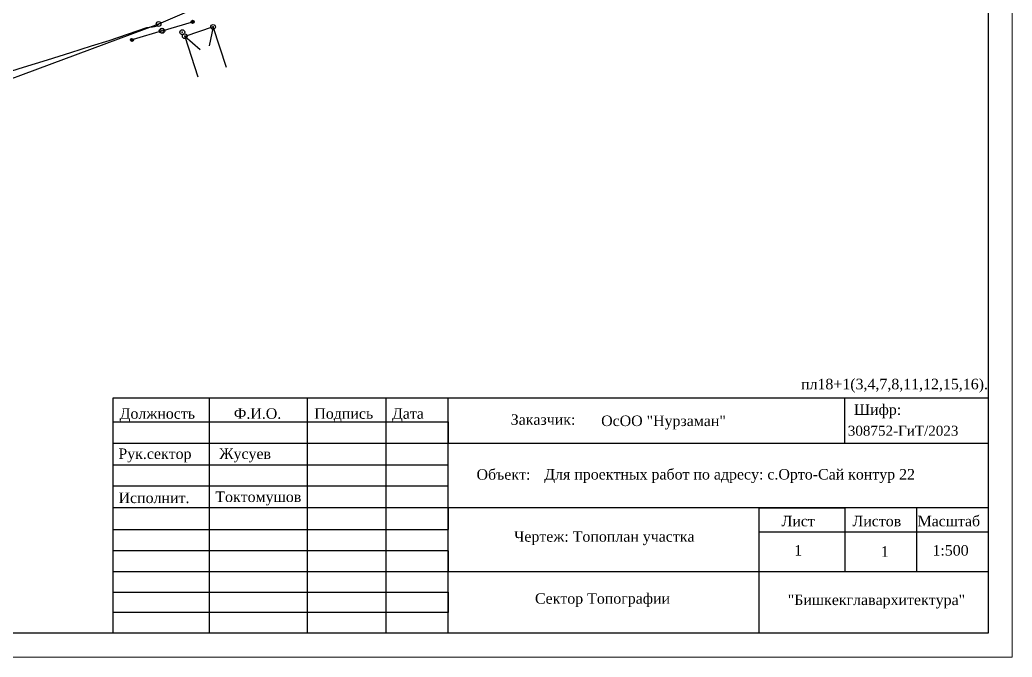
# Model space of a CAD drawing. Header units: millimetres. Extents: x -1114 to 5336, y -18321 to -16715.
# Drawn here: x -1005.9 to -902.1, y -18320.9 to -18254.3 of the extents above; entities that cross this region are included whole.
import ezdxf

# ---------------------------------------------------------------- set-up
doc = ezdxf.new("R2010")
doc.units = ezdxf.units.MM
doc.set_wipeout_variables(frame=1)
doc.header["$PDMODE"] = 32
doc.header["$PDSIZE"] = 0.5
doc.linetypes.add('CONTI', pattern=[0])
doc.layers.add('GORIZDEFAULT', color=32, linetype='CONTI')
doc.layers.add('PI_TTDEFAULT', color=5, linetype='CONTI')
doc.layers.add('Распечатка EPSON', color=6, linetype='Continuous', lineweight=30, plot=False)
doc.styles.get("Standard").update_dxf_attribs({"font": 'times.ttf'})

# ---------------------------------------------------------------- blocks, each defined once
blk = doc.blocks.new('ст дер 05')
at = {"color": 7}
blk.add_wipeout([(0.25, 0.02), (0.24, 0.07), (0.22, 0.12), (0.19, 0.16), (0.16, 0.19), (0.12, 0.22), (0.07, 0.24), (0.02, 0.25), (-0.02, 0.25), (-0.07, 0.24), (-0.12, 0.22), (-0.16, 0.19), (-0.19, 0.16), (-0.22, 0.12), (-0.24, 0.07), (-0.25, 0.02), (-0.25, -0.02), (-0.24, -0.07), (-0.22, -0.12), (-0.19, -0.16), (-0.16, -0.19), (-0.12, -0.22), (-0.07, -0.24), (-0.02, -0.25), (0.02, -0.25), (0.07, -0.24), (0.12, -0.22), (0.16, -0.19), (0.19, -0.16), (0.22, -0.12), (0.24, -0.07), (0.25, -0.02)], dxfattribs=at)
blk.add_circle((0, 0), 0.25)
blk = doc.blocks.new('лс1')
h = blk.add_hatch(color=256)
h.dxf.hatch_style = 1
h.paths.add_polyline_path([(-3.15, 0, 1), (-3.47, 0, 1)])
at = {"lineweight": 30, "ltscale": 0.5}
blk.add_line((0, 0), (-3.17, 0), dxfattribs=at)
blk.add_circle((-3.31, 0), 0.161)

msp = doc.modelspace()

# ---------------------------------------------------------------- linework, layer by layer
for p, q in [((-976.1, -18293.82), (-967.6, -18293.82)), ((-961.1, -18296.32), (-961.1, -18298.32)), ((-961.1, -18296.32), (-961.1, -18298.57)), ((-904.63, -18298.57), (-904.63, -18305.32)), ((-961.1, -18305.32), (-961.1, -18307.57)), ((-904.63, -18305.32), (-928.63, -18305.32)), ((-928.63, -18305.32), (-919.63, -18305.32)), ((-928.63, -18305.32), (-928.63, -18307.82)), ((-919.63, -18305.32), (-919.63, -18311.97)), ((-912.13, -18305.32), (-912.13, -18311.97)), ((-961.1, -18309.82), (-961.1, -18311.97)), ((-961.1, -18314.12), (-961.1, -18316.27))]:
    msp.add_line(p, q)
msp.add_lwpolyline([(-904.63, -18318.42), (-1101.36, -18318.42), (-1101.36, -18178.7), (-904.63, -18178.7)], close=True)
for points, elevation in [([(-937.45, -18230.26), (-977.57, -18248.82), (-991.38, -18254.75), (-1041.08, -18273.22), (-1066.63, -18282.43), (-1077.34, -18285.53), (-1095.65, -18289.53)], 899.92), ([(-984.29, -18259.3), (-985.68, -18255.06), (-988.65, -18256.04), (-987.26, -18260.28)], 899.55), ([(-985.68, -18255.06), (-986.09, -18257.04)], 899.55), ([(-988.64, -18256.03), (-987.04, -18257.4)], 899.56)]:
    msp.add_lwpolyline(points, dxfattribs=dict(elevation=elevation))
for points in [[(-996.13, -18293.82), (-904.63, -18293.82), (-904.63, -18318.42), (-996.13, -18318.42), (-996.13, -18293.82)], [(-986.1, -18293.82), (-986.1, -18318.42)], [(-975.8, -18307.57), (-975.8, -18293.82)], [(-967.6, -18293.82), (-967.6, -18318.42)], [(-961.1, -18318.42), (-961.1, -18293.82)], [(-919.63, -18298.57), (-919.63, -18293.82)], [(-996.13, -18296.32), (-961.1, -18296.32)], [(-996.13, -18298.57), (-904.63, -18298.57)], [(-996.13, -18300.82), (-961.1, -18300.82)], [(-961.1, -18303.07), (-996.13, -18303.07)], [(-904.63, -18305.32), (-996.13, -18305.32)], [(-928.63, -18305.32), (-928.63, -18318.42)], [(-919.63, -18305.32), (-919.63, -18311.97)], [(-912.13, -18305.32), (-912.13, -18311.97)], [(-996.13, -18307.57), (-961.1, -18307.57)], [(-975.8, -18318.42), (-975.8, -18307.57)], [(-928.63, -18307.82), (-904.63, -18307.82)], [(-961.1, -18309.82), (-996.13, -18309.82)], [(-996.13, -18311.97), (-904.63, -18311.97)], [(-996.13, -18314.12), (-961.1, -18314.12)], [(-961.1, -18316.27), (-996.13, -18316.27)]]:
    msp.add_lwpolyline(points)
at = {"layer": 'PI_TTDEFAULT', "color": 18, "true_color": 0x000000}
for p in [(-988.9, -18255.6, 899.43), (-985.68, -18255.06, 899.55), (-988.64, -18256.03, 899.56)]:
    msp.add_point(p, dxfattribs=at)
at = {"layer": 'Распечатка EPSON', "color": 6, "lineweight": 0}
msp.add_lwpolyline([(-1108.37, -18176.2), (-902.13, -18176.2), (-902.13, -18320.92), (-1108.37, -18320.92)], close=True, dxfattribs=at)

# ---------------------------------------------------------------- texts
for s, height, p in [('308752-ГиТ/2023', 1.0441, (-919.31, -18297.78)), ('Рук.cектор ', 1.1, (-995.58, -18300.21)), ('  Жусуев', 1.1, (-985.86, -18300.21)), ('Исполнит.', 1.1, (-995.56, -18304.82)), (' Токтомушов', 1.1, (-985.86, -18304.71)), ('Сектор Топографии', 1.1, (-952.02, -18315.34))]:
    msp.add_text(s, height=height).set_placement(p)
at = {"char_height": 1.1, "attachment_point": 1}
for s, width, insert in [('пл18+1(3,4,7,8,11,12,15,16).', 3.8007, (-924.2, -18291.83)), ('Шифр: ', 4.8817, (-918.66, -18294.5)), ('Должность', 8.9305, (-995.45, -18294.91)), ('Ф.И.О.', 4.5492, (-983.51, -18294.91)), ('Подпись', 6.682, (-975.09, -18294.91)), ('Дата', 4.7959, (-966.97, -18294.91)), ('Заказчик:', 9.6431, (-954.56, -18295.54)), ('ОсОО "Нурзаман"', 19.2722, (-945.1, -18295.67)), ('Объект: ', 9.6431, (-958.13, -18301.28)), ('Для проектных работ по адресу: с.Орто-Сай контур 22', 48.2383, (-951.05, -18301.26)), ('Лист', 4.1949, (-926.24, -18306.15)), ('Листов', 5.8933, (-918.82, -18306.15)), ('Масштаб', 7.3483, (-912.02, -18306.15)), ('Чертеж: Топоплан участка', 24.0315, (-954.21, -18307.76)), ('1', 1.1, (-924.91, -18309.21)), ('1', 1.1, (-915.86, -18309.33)), ('1:500', 3.7283, (-910.46, -18309.21)), ('"Бишкекглавархитектура"', 21.9291, (-925.59, -18314.38))]:
    msp.add_mtext_dynamic_manual_height_columns(s, width=width, gutter_width=5.5, heights=[0], dxfattribs=dict(at, insert=insert))

# ---------------------------------------------------------------- next in the draw order: block references
at = {"xscale": 1.000001721741806, "yscale": 1.000001721741806, "zscale": 1.000001721741806}
msp.add_blockref('ст дер 05', (-990.99, -18255.46), dxfattribs=at)

# ---------------------------------------------------------------- next in the draw order: linework, layer by layer
at = {"color": 1, "extrusion": (-0.013257, 0.017683, 0.999756), "elevation": 589.83}
msp.add_lwpolyline([(11816.23, 13994.96), (11791.2, 14002.55), (11779.6, 14006.07), (11708.11, 14021.35), (11381.8, 13610.23), (11465.07, 13552.52)], dxfattribs=at)
at = {"color": 242, "true_color": 0xcd2027, "extrusion": (-0.013257, 0.017683, 0.999756), "elevation": 589.83}
msp.add_lwpolyline([(11816.23, 13994.96), (11803.71, 13998.76), (11779.6, 14006.07), (11743.86, 14013.71), (11708.11, 14021.35), (11381.8, 13610.23), (11465.07, 13552.52), (11816.23, 13994.96)], dxfattribs=at)
at = {"layer": 'GORIZDEFAULT', "color": 32}
msp.add_polyline3d([(-1007.99, -18260.04, 899.5), (-1005.49, -18259.27, 899.5), (-1002.98, -18258.48, 899.5), (-1000.56, -18257.73, 899.5), (-998.38, -18257.04, 899.5), (-996.54, -18256.46, 899.5), (-992.61, -18255.13, 899.5), (-992.5, -18255.11, 899.5), (-992.35, -18255.09, 899.5), (-992.18, -18255.06, 899.5), (-992, -18255.04, 899.5), (-991.82, -18255.01, 899.5), (-991.65, -18254.98, 899.5), (-991.5, -18254.95, 899.5), (-991.38, -18254.69, 899.5)], dxfattribs=at)
at = {"layer": 'PI_TTDEFAULT', "color": 18, "true_color": 0x000000}
for p in [(-991.38, -18254.75, 899.49), (-991.05, -18255.45, 899.52)]:
    msp.add_point(p, dxfattribs=at)

# ---------------------------------------------------------------- next in the draw order: block references
at = {"xscale": 1.000001721741806, "yscale": 1.000001721741806, "zscale": 1.000001721741806}
for rotation in [196.3970927170832, 16.65430178460165]:
    msp.add_blockref('лс1', (-990.99, -18255.46), dxfattribs=dict(at, rotation=rotation))

doc.saveas('drawing.dxf')
